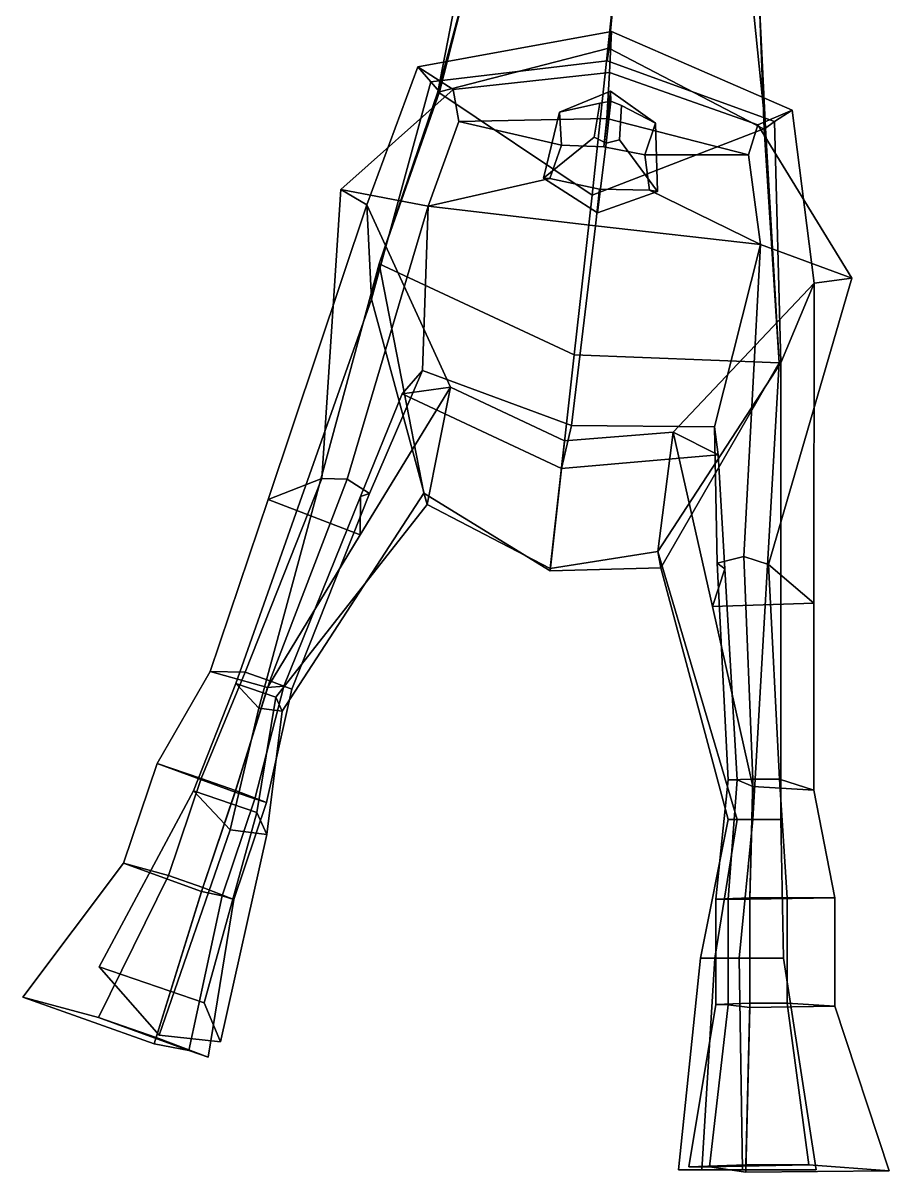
# Model space of a CAD drawing. Extents: x -141 to 84, y -151 to 338.
# Drawn here: x -140.5 to 84.3, y -151.2 to 147.2 of the extents above; entities that cross this region are included whole.
import ezdxf

# ---------------------------------------------------------------- set-up
doc = ezdxf.new("R2010")
doc.units = 0

msp = doc.modelspace()

# ---------------------------------------------------------------- linework, layer by layer
for points in [[(50.701736, 151.630035, 141.335022), (36.209862, 185.902344, 155.913345), (48.058353, 160.635818, 174.403595), (52.194252, 119.894493, 162.555252)], [(-32.807945, 129.349716, 162.554214), (-27.070101, 158.73877, 174.397324), (-26.975164, 177.062302, 155.903656), (-24.721491, 159.61853, 141.329819)], [(-48.029892, 84.676277, 141.467133), (-32.807945, 129.349716, 162.554214), (-24.721491, 159.61853, 141.329819), (-32.428596, 129.292084, 124.979858)], [(-32.807945, 129.349716, 162.554214), (7.211263, 102.45079, 195.649109), (12.278081, 149.380157, 196.525665), (-27.070101, 158.73877, 174.397324)], [(-32.428596, 129.292084, 124.979858), (-24.721491, 159.61853, 141.329819), (13.478637, 160.337509, 136.515076), (11.539234, 140.686096, 126.615433)], [(52.194252, 119.894493, 162.555252), (48.058353, 160.635818, 174.403595), (12.278081, 149.380157, 196.525665), (7.211263, 102.45079, 195.649109)], [(51.862442, 119.592804, 124.979858), (11.539234, 140.686096, 126.615433), (13.478637, 160.337509, 136.515076), (50.701736, 151.630035, 141.335022)], [(55.748409, 58.959198, 143.853561), (51.862442, 119.592804, 124.979858), (50.701736, 151.630035, 141.335022), (52.194252, 119.894493, 162.555252)], [(-38.007999, 135.833832, 9.849472), (-34.62672, 131.890518, 93.806351), (11.165533, 137.354996, 93.566185), (12.227659, 144.996323, 10.55153)], [(12.227659, 144.996323, 10.55153), (11.712507, 134.326096, -26.579363), (-28.812492, 129.941071, -26.975935), (-38.007999, 135.833832, 9.849472)], [(59.147102, 124.570847, 11.536929), (12.227659, 144.996323, 10.55153), (11.165533, 137.354996, 93.566185), (54.580128, 121.625557, 93.806351)], [(12.227659, 144.996323, 10.55153), (59.147102, 124.570847, 11.536929), (50.220219, 120.778961, -25.603241), (11.712507, 134.326096, -26.579363)], [(11.165533, 137.354996, 93.566185), (-34.62672, 131.890518, 93.806351), (-32.428596, 129.292084, 124.979858), (11.539234, 140.686096, 126.615433)], [(11.165533, 137.354996, 93.566185), (11.539234, 140.686096, 126.615433), (51.862442, 119.592804, 124.979858), (54.580128, 121.625557, 93.806351)], [(-38.007999, 135.833832, 9.849472), (-28.812492, 129.941071, -26.975935), (-58.026615, 103.909721, -26.354958), (-51.271164, 99.926079, 23.804461)], [(-51.271164, 99.926079, 23.804461), (-50.075237, 75.500824, 93.735474), (-34.62672, 131.890518, 93.806351), (-38.007999, 135.833832, 9.849472)], [(11.712507, 134.326096, -26.579363), (11.004375, 122.38755, -60.918129), (-27.378487, 121.640854, -50.972401), (-28.812492, 129.941071, -26.975935)], [(11.712507, 134.326096, -26.579363), (50.220219, 120.778961, -25.603241), (47.856522, 112.919014, -49.665665), (11.004375, 122.38755, -60.918129)], [(-50.075237, 75.500824, 93.735474), (-48.029892, 84.676277, 141.467133), (-32.428596, 129.292084, 124.979858), (-34.62672, 131.890518, 93.806351)], [(-58.026615, 103.909721, -26.354958), (-28.812492, 129.941071, -26.975935), (-27.378487, 121.640854, -50.972401), (-35.372501, 99.658012, -55.332287)], [(-48.029892, 84.676277, 141.467133), (2.595681, 60.965343, 184.746414), (7.211263, 102.45079, 195.649109), (-32.807945, 129.349716, 162.554214)], [(-1.201213, 124.055359, -73.292015), (-0.725773, 115.482735, -61.589668), (10.234879, 115.036751, -63.821796), (12.025392, 129.510345, -73.166161)], [(9.207623, 126.377411, -94.407166), (-1.201213, 124.055359, -73.292015), (12.025392, 129.510345, -73.166161), (12.119157, 126.8825, -94.377876)], [(23.704714, 121.168068, -72.859436), (12.025392, 129.510345, -73.166161), (10.234879, 115.036751, -63.821796), (20.925961, 112.972702, -61.213608)], [(14.843813, 125.72403, -94.309265), (12.119157, 126.8825, -94.377876), (12.025392, 129.510345, -73.166161), (23.704714, 121.168068, -72.859436)], [(7.747126, 117.561859, -94.356171), (-5.355198, 106.893288, -80.503311), (-1.201213, 124.055359, -73.292015), (9.207623, 126.377411, -94.407166)], [(10.896387, 115.967461, -94.305168), (7.747126, 117.561859, -94.356171), (9.207623, 126.377411, -94.407166), (12.119157, 126.8825, -94.377876)], [(10.896387, 115.967461, -94.305168), (12.119157, 126.8825, -94.377876), (14.843813, 125.72403, -94.309265), (14.317033, 116.800209, -94.242058)], [(14.317033, 116.800209, -94.242058), (14.843813, 125.72403, -94.309265), (23.704714, 121.168068, -72.859436), (24.219324, 103.464783, -79.989632)], [(-0.725773, 115.482735, -61.589668), (-27.378487, 121.640854, -50.972401), (11.004375, 122.38755, -60.918129), (10.234879, 115.036751, -63.821796)], [(-5.355198, 106.893288, -80.503311), (-3.733272, 106.806892, -66.872635), (-0.725773, 115.482735, -61.589668), (-1.201213, 124.055359, -73.292015)], [(20.925961, 112.972702, -61.213608), (10.234879, 115.036751, -63.821796), (11.004375, 122.38755, -60.918129), (47.856522, 112.919014, -49.665665)], [(59.147102, 124.570847, 11.536929), (64.905579, 79.640457, 26.038649), (74.651794, 80.928978, -23.815149), (50.220219, 120.778961, -25.603241)], [(64.905579, 79.640457, 26.038649), (59.147102, 124.570847, 11.536929), (54.580128, 121.625557, 93.806351), (56.201397, 58.915371, 94.75209)], [(-3.733272, 106.806892, -66.872635), (-35.372501, 99.658012, -55.332287), (-27.378487, 121.640854, -50.972401), (-0.725773, 115.482735, -61.589668)], [(55.748409, 58.959198, 143.853561), (52.194252, 119.894493, 162.555252), (7.211263, 102.45079, 195.649109), (2.595681, 60.965343, 184.746414)], [(24.219324, 103.464783, -79.989632), (23.704714, 121.168068, -72.859436), (20.925961, 112.972702, -61.213608), (22.128952, 103.808716, -66.423439)], [(74.651794, 80.928978, -23.815149), (50.942749, 89.651665, -53.833103), (47.856522, 112.919014, -49.665665), (50.220219, 120.778961, -25.603241)], [(56.201397, 58.915371, 94.75209), (54.580128, 121.625557, 93.806351), (51.862442, 119.592804, 124.979858), (55.748409, 58.959198, 143.853561)], [(10.896387, 115.967461, -94.305168), (8.637622, 97.88681, -81.427406), (-5.355198, 106.893288, -80.503311), (7.747126, 117.561859, -94.356171)], [(10.896387, 115.967461, -94.305168), (14.317033, 116.800209, -94.242058), (24.219324, 103.464783, -79.989632), (8.637622, 97.88681, -81.427406)], [(22.128952, 103.808716, -66.423439), (20.925961, 112.972702, -61.213608), (47.856522, 112.919014, -49.665665), (50.942749, 89.651665, -53.833103)], [(-3.733272, 106.806892, -66.872635), (9.124568, 104.059929, -70.278), (8.082571, 94.49131, -71.851784), (-35.372501, 99.658012, -55.332287)], [(8.637622, 97.88681, -81.427406), (9.124568, 104.059929, -70.278), (-3.733272, 106.806892, -66.872635), (-5.355198, 106.893288, -80.503311)], [(-51.271164, 99.926079, 23.804461), (-58.026615, 103.909721, -26.354958), (-62.969276, 28.920378, -53.63023), (-76.827332, 23.442812, 3.247898)], [(-35.372501, 99.658012, -55.332287), (-56.38549, 28.760839, -57.977711), (-62.969276, 28.920378, -53.63023), (-58.026615, 103.909721, -26.354958)], [(22.128952, 103.808716, -66.423439), (50.942749, 89.651665, -53.833103), (8.082571, 94.49131, -71.851784), (9.124568, 104.059929, -70.278)], [(8.637622, 97.88681, -81.427406), (24.219324, 103.464783, -79.989632), (22.128952, 103.808716, -66.423439), (9.124568, 104.059929, -70.278)], [(-51.271164, 99.926079, 23.804461), (-76.827332, 23.442812, 3.247898), (-52.948414, 14.221421, 7.990428), (-29.565619, 52.650436, 24.785187)], [(-35.372501, 99.658012, -55.332287), (-36.802204, 56.962914, -38.168861), (-50.58123, 24.982403, -54.350197), (-56.38549, 28.760839, -57.977711)], [(-29.565619, 52.650436, 24.785187), (-35.633442, 22.130507, 105.276939), (-50.075237, 75.500824, 93.735474), (-51.271164, 99.926079, 23.804461)], [(1.845931, 42.654228, -48.014858), (-36.802204, 56.962914, -38.168861), (-35.372501, 99.658012, -55.332287), (8.082571, 94.49131, -71.851784)], [(1.845931, 42.654228, -48.014858), (8.082571, 94.49131, -71.851784), (50.942749, 89.651665, -53.833103), (39.02346, 42.308704, -36.862129)], [(50.942749, 89.651665, -53.833103), (46.574596, 8.634435, -57.977711), (39.675312, 6.910646, -54.350197), (39.02346, 42.308704, -36.862129)], [(50.942749, 89.651665, -53.833103), (74.651794, 80.928978, -23.815149), (53.043114, 6.568526, -53.63023), (46.574596, 8.634435, -57.977711)], [(-79.271896, -30.768763, 150.864517), (-48.029892, 84.676277, 141.467133), (-50.075237, 75.500824, 93.735474), (-85.26429, -24.345995, 133.157684)], [(-73.22834, -31.517092, 145.244949), (-36.495815, 25.044334, 139.563721), (-48.029892, 84.676277, 141.467133), (-79.271896, -30.768763, 150.864517)], [(-3.695601, 4.886333, 143.853561), (2.595681, 60.965343, 184.746414), (-48.029892, 84.676277, 141.467133), (-36.495815, 25.044334, 139.563721)], [(64.905579, 79.640457, 26.038649), (64.746239, -3.445235, 3.247898), (53.043114, 6.568526, -53.63023), (74.651794, 80.928978, -23.815149)], [(28.296526, 40.964451, 24.785187), (64.905579, 79.640457, 26.038649), (56.201397, 58.915371, 94.75209), (24.29084, 9.957077, 95.694641)], [(64.905579, 79.640457, 26.038649), (28.296526, 40.964451, 24.785187), (38.442375, -4.374854, 7.990428), (64.746239, -3.445235, 3.247898)], [(-74.868965, -27.892424, 132.74971), (-85.26429, -24.345995, 133.157684), (-50.075237, 75.500824, 93.735474), (-35.633442, 22.130507, 105.276939)], [(-3.695601, 4.886333, 143.853561), (25.033115, 5.651291, 130.24382), (55.748409, 58.959198, 143.853561), (2.595681, 60.965343, 184.746414)], [(-50.58123, 24.982403, -54.350197), (-36.802204, 56.962914, -38.168861), (-42.086926, 50.867237, -24.169361), (-52.861675, 24.233967, -51.196159)], [(-0.707952, 31.517529, -23.961529), (-42.086926, 50.867237, -24.169361), (-36.802204, 56.962914, -38.168861), (1.845931, 42.654228, -48.014858)], [(44.896431, -59.653564, 113.698936), (24.29084, 9.957077, 95.694641), (56.201397, 58.915371, 94.75209), (56.201397, -59.653564, 113.274796)], [(42.564461, -59.653564, 126.877296), (48.902115, -59.653564, 132.249573), (55.748409, 58.959198, 143.853561), (25.033115, 5.651291, 130.24382)], [(48.902115, -59.653564, 132.249573), (56.201397, -59.653564, 113.274796), (56.201397, 58.915371, 94.75209), (55.748409, 58.959198, 143.853561)], [(-52.948414, 14.221421, 7.990428), (-52.861675, 24.233967, -51.196159), (-42.086926, 50.867237, -24.169361), (-29.565619, 52.650436, 24.785187)], [(-29.565619, 52.650436, 24.785187), (-42.086926, 50.867237, -24.169361), (-0.707952, 31.517529, -23.961529), (0.097748, 38.699345, 24.785187)], [(0.097748, 38.699345, 24.785187), (-3.622962, 5.533825, 95.929344), (-35.633442, 22.130507, 105.276939), (-29.565619, 52.650436, 24.785187)], [(-0.707952, 31.517529, -23.961529), (1.845931, 42.654228, -48.014858), (39.02346, 42.308704, -36.862129), (39.912216, 35.001945, -24.169361)], [(39.02346, 42.308704, -36.862129), (39.675312, 6.910646, -54.350197), (41.651455, 5.411852, -51.196159), (39.912216, 35.001945, -24.169361)], [(0.097748, 38.699345, 24.785187), (28.296526, 40.964451, 24.785187), (24.29084, 9.957077, 95.694641), (-3.622962, 5.533825, 95.929344)], [(28.296526, 40.964451, 24.785187), (0.097748, 38.699345, 24.785187), (-0.707952, 31.517529, -23.961529), (39.912216, 35.001945, -24.169361)], [(38.442375, -4.374854, 7.990428), (28.296526, 40.964451, 24.785187), (39.912216, 35.001945, -24.169361), (41.651455, 5.411852, -51.196159)], [(-62.969276, 28.920378, -53.63023), (-82.850746, -21.435644, -58.581585), (-91.894356, -21.19376, -9.323929), (-76.827332, 23.442812, 3.247898)], [(-76.464027, -23.64687, -58.581585), (-82.850746, -21.435644, -58.581585), (-62.969276, 28.920378, -53.63023), (-56.38549, 28.760839, -57.977711)], [(-56.38549, 28.760839, -57.977711), (-50.58123, 24.982403, -54.350197), (-70.685631, -25.79454, -58.581585), (-76.464027, -23.64687, -58.581585)], [(-72.82148, -25.063143, -58.581585), (-52.861675, 24.233967, -51.196159), (-52.948414, 14.221421, 7.990428), (-77.054634, -25.396534, -9.323929)], [(-74.868965, -27.892424, 132.74971), (-35.633442, 22.130507, 105.276939), (-36.495815, 25.044334, 139.563721), (-73.22834, -31.517092, 145.244949)], [(-70.685631, -25.79454, -58.581585), (-50.58123, 24.982403, -54.350197), (-52.861675, 24.233967, -51.196159), (-72.82148, -25.063143, -58.581585)], [(-3.622962, 5.533825, 95.929344), (-3.695601, 4.886333, 143.853561), (-36.495815, 25.044334, 139.563721), (-35.633442, 22.130507, 105.276939)], [(-76.827332, 23.442812, 3.247898), (-91.894356, -21.19376, -9.323929), (-77.054634, -25.396534, -9.323929), (-52.948414, 14.221421, 7.990428)], [(-3.622962, 5.533825, 95.929344), (24.29084, 9.957077, 95.694641), (25.033115, 5.651291, 130.24382), (-3.695601, 4.886333, 143.853561)], [(44.896431, -59.653564, 113.698936), (42.564461, -59.653564, 126.877296), (25.033115, 5.651291, 130.24382), (24.29084, 9.957077, 95.694641)], [(46.574596, 8.634435, -57.977711), (48.902115, -49.212528, -58.581585), (42.564461, -49.355824, -58.581585), (39.675312, 6.910646, -54.350197)], [(42.564461, -49.355824, -58.581585), (44.886486, -49.363701, -58.581585), (41.651455, 5.411852, -51.196159), (39.675312, 6.910646, -54.350197)], [(48.902115, -49.212528, -58.581585), (46.574596, 8.634435, -57.977711), (53.043114, 6.568526, -53.63023), (55.853481, -49.212528, -58.581585)], [(53.043114, 6.568526, -53.63023), (64.746239, -3.445235, 3.247898), (64.746239, -52.028152, -9.323929), (55.853481, -49.212528, -58.581585)], [(44.886486, -49.363701, -58.581585), (48.902115, -51.116879, -9.323929), (38.442375, -4.374854, 7.990428), (41.651455, 5.411852, -51.196159)], [(64.746239, -3.445235, 3.247898), (38.442375, -4.374854, 7.990428), (48.902115, -51.116879, -9.323929), (64.746239, -52.028152, -9.323929)], [(-105.650932, -45.157825, -38.459049), (-91.894356, -21.19376, -9.323929), (-82.850746, -21.435644, -58.581585), (-94.234024, -49.059422, -71.122566)], [(-85.451851, -52.530842, -38.459049), (-77.054634, -25.396534, -9.323929), (-91.894356, -21.19376, -9.323929), (-105.650932, -45.157825, -38.459049)], [(-94.234024, -49.059422, -71.122566), (-82.850746, -21.435644, -58.581585), (-76.464027, -23.64687, -58.581585), (-85.32164, -52.145092, -72.305008)], [(-77.305855, -55.283463, -71.953468), (-85.32164, -52.145092, -72.305008), (-76.464027, -23.64687, -58.581585), (-70.685631, -25.79454, -58.581585)], [(-79.810585, -57.816547, 108.996613), (-96.235199, -52.213196, 109.641205), (-85.26429, -24.345995, 133.157684), (-74.868965, -27.892424, 132.74971)], [(-86.767212, -62.361164, 137.618011), (-79.271896, -30.768763, 150.864517), (-85.26429, -24.345995, 133.157684), (-96.235199, -52.213196, 109.641205)], [(-85.451851, -52.530842, -38.459049), (-80.28894, -54.270565, -71.09481), (-72.82148, -25.063143, -58.581585), (-77.054634, -25.396534, -9.323929)], [(-80.28894, -54.270565, -71.09481), (-77.305855, -55.283463, -71.953468), (-70.685631, -25.79454, -58.581585), (-72.82148, -25.063143, -58.581585)], [(-77.218391, -63.543514, 128.73909), (-79.810585, -57.816547, 108.996613), (-74.868965, -27.892424, 132.74971), (-73.22834, -31.517092, 145.244949)], [(-86.767212, -62.361164, 137.618011), (-77.218391, -63.543514, 128.73909), (-73.22834, -31.517092, 145.244949), (-79.271896, -30.768763, 150.864517)], [(-114.37693, -71.008865, -17.622667), (-105.650932, -45.157825, -38.459049), (-94.234024, -49.059422, -71.122566), (-102.725403, -74.215401, -48.058289)], [(-94.177841, -78.381889, -17.622667), (-85.451851, -52.530842, -38.459049), (-105.650932, -45.157825, -38.459049), (-114.37693, -71.008865, -17.622667)], [(-102.725403, -74.215401, -48.058289), (-94.234024, -49.059422, -71.122566), (-85.32164, -52.145092, -72.305008), (-93.813019, -77.301086, -48.206097)], [(39.315678, -80.327072, -71.953468), (42.564461, -49.355824, -58.581585), (48.902115, -49.212528, -58.581585), (48.159588, -79.973221, -72.305008)], [(42.555946, -80.346489, -71.09481), (44.886486, -49.363701, -58.581585), (42.564461, -49.355824, -58.581585), (39.315678, -80.327072, -71.953468)], [(48.159588, -80.393074, -38.459049), (48.902115, -51.116879, -9.323929), (44.886486, -49.363701, -58.581585), (42.555946, -80.346489, -71.09481)], [(57.859913, -79.973221, -71.122566), (48.159588, -79.973221, -72.305008), (48.902115, -49.212528, -58.581585), (55.853481, -49.212528, -58.581585)], [(70.269363, -80.023132, -38.459049), (57.859913, -79.973221, -71.122566), (55.853481, -49.212528, -58.581585), (64.746239, -52.028152, -9.323929)], [(-93.442093, -107.286049, 97.235001), (-120.703598, -97.965218, 98.221306), (-96.235199, -52.213196, 109.641205), (-79.810585, -57.816547, 108.996613)], [(-105.136711, -115.672173, 148.407928), (-86.767212, -62.361164, 137.618011), (-96.235199, -52.213196, 109.641205), (-120.703598, -97.965218, 98.221306)], [(-94.177841, -78.381889, -17.622667), (-88.792946, -79.463974, -48.054817), (-80.28894, -54.270565, -71.09481), (-85.451851, -52.530842, -38.459049)], [(-85.809204, -80.474907, -48.162155), (-93.813019, -77.301086, -48.206097), (-85.32164, -52.145092, -72.305008), (-77.305855, -55.283463, -71.953468)], [(48.159588, -80.393074, -38.459049), (70.269363, -80.023132, -38.459049), (64.746239, -52.028152, -9.323929), (48.902115, -51.116879, -9.323929)], [(-88.792946, -79.463974, -48.054817), (-85.809204, -80.474907, -48.162155), (-77.305855, -55.283463, -71.953468), (-80.28894, -54.270565, -71.09481)], [(-89.243202, -117.391006, 132.608566), (-93.442093, -107.286049, 97.235001), (-79.810585, -57.816547, 108.996613), (-77.218391, -63.543514, 128.73909)], [(35.381874, -95.686829, 117.99675), (42.564461, -59.653564, 126.877296), (44.896431, -59.653564, 113.698936), (39.066383, -95.686829, 97.174957)], [(45.395363, -95.686829, 126.48494), (48.902115, -59.653564, 132.249573), (42.564461, -59.653564, 126.877296), (35.381874, -95.686829, 117.99675)], [(39.066383, -95.686829, 97.174957), (44.896431, -59.653564, 113.698936), (56.201397, -59.653564, 113.274796), (56.928234, -95.686829, 96.504807)], [(45.395363, -95.686829, 126.48494), (56.928234, -95.686829, 96.504807), (56.201397, -59.653564, 113.274796), (48.902115, -59.653564, 132.249573)], [(-105.136711, -115.672173, 148.407928), (-89.243202, -117.391006, 132.608566), (-77.218391, -63.543514, 128.73909), (-86.767212, -62.361164, 137.618011)], [(-140.504028, -105.789574, 25.420715), (-114.37693, -71.008865, -17.622667), (-102.725403, -74.215401, -48.058289), (-120.890244, -111.060402, -43.863625)], [(-106.483589, -117.921577, 25.420715), (-94.177841, -78.381889, -17.622667), (-114.37693, -71.008865, -17.622667), (-140.504028, -105.789574, 25.420715)], [(-120.890244, -111.060402, -43.863625), (-102.725403, -74.215401, -48.058289), (-93.813019, -77.301086, -48.206097), (-105.91745, -116.244339, -44.583561)], [(-92.410469, -121.396957, -44.369526), (-105.91745, -116.244339, -44.583561), (-93.813019, -77.301086, -48.206097), (-85.809204, -80.474907, -48.162155)], [(-106.483589, -117.921577, 25.420715), (-97.419861, -119.688766, -43.846729), (-88.792946, -79.463974, -48.054817), (-94.177841, -78.381889, -17.622667)], [(-97.419861, -119.688766, -43.846729), (-92.410469, -121.396957, -44.369526), (-85.809204, -80.474907, -48.162155), (-88.792946, -79.463974, -48.054817)], [(39.315678, -107.745712, -48.162155), (39.315678, -80.327072, -71.953468), (48.159588, -79.973221, -72.305008), (48.159588, -107.353264, -48.206097)], [(42.555946, -107.767265, -48.054817), (42.555946, -80.346489, -71.09481), (39.315678, -80.327072, -71.953468), (39.315678, -107.745712, -48.162155)], [(48.159588, -108.529617, -17.622667), (48.159588, -80.393074, -38.459049), (42.555946, -80.346489, -71.09481), (42.555946, -107.767265, -48.054817)], [(57.859913, -107.353264, -48.058289), (48.159588, -107.353264, -48.206097), (48.159588, -79.973221, -72.305008), (57.859913, -79.973221, -71.122566)], [(48.159588, -108.529617, -17.622667), (70.269363, -108.159683, -17.622667), (70.269363, -80.023132, -38.459049), (48.159588, -80.393074, -38.459049)], [(70.269363, -108.159683, -17.622667), (57.859913, -107.353264, -48.058289), (57.859913, -79.973221, -71.122566), (70.269363, -80.023132, -38.459049)], [(-120.703598, -97.965218, 98.221306), (-93.442093, -107.286049, 97.235001), (-89.243202, -117.391006, 132.608566), (-105.136711, -115.672173, 148.407928)], [(29.630575, -150.641052, 134.285873), (35.381874, -95.686829, 117.99675), (39.066383, -95.686829, 97.174957), (35.746864, -150.641052, 97.014877)], [(46.252968, -150.641052, 149.479736), (45.395363, -95.686829, 126.48494), (35.381874, -95.686829, 117.99675), (29.630575, -150.641052, 134.285873)], [(35.746864, -150.641052, 97.014877), (39.066383, -95.686829, 97.174957), (56.928234, -95.686829, 96.504807), (65.39753, -150.641052, 95.8153)], [(46.252968, -150.641052, 149.479736), (65.39753, -150.641052, 95.8153), (56.928234, -95.686829, 96.504807), (45.395363, -95.686829, 126.48494)], [(-140.504028, -105.789574, 25.420715), (-120.890244, -111.060402, -43.863625), (-97.419861, -119.688766, -43.846729), (-106.483589, -117.921577, 25.420715)], [(32.287495, -149.852402, -44.369526), (39.315678, -107.745712, -48.162155), (48.159588, -107.353264, -48.206097), (47.145271, -149.388351, -44.583561)], [(63.441822, -149.388351, -43.863625), (47.145271, -149.388351, -44.583561), (48.159588, -107.353264, -48.206097), (57.859913, -107.353264, -48.058289)], [(84.289703, -150.869553, 25.420715), (63.441822, -149.388351, -43.863625), (57.859913, -107.353264, -48.058289), (70.269363, -108.159683, -17.622667)], [(37.731155, -149.877899, -43.846729), (42.555946, -107.767265, -48.054817), (39.315678, -107.745712, -48.162155), (32.287495, -149.852402, -44.369526)], [(47.145271, -151.213867, 25.420715), (48.159588, -108.529617, -17.622667), (42.555946, -107.767265, -48.054817), (37.731155, -149.877899, -43.846729)], [(47.145271, -151.213867, 25.420715), (84.289703, -150.869553, 25.420715), (70.269363, -108.159683, -17.622667), (48.159588, -108.529617, -17.622667)], [(-120.890244, -111.060402, -43.863625), (-105.91745, -116.244339, -44.583561), (-92.410469, -121.396957, -44.369526), (-97.419861, -119.688766, -43.846729)], [(65.39753, -150.641052, 95.8153), (46.252968, -150.641052, 149.479736), (29.630575, -150.641052, 134.285873), (35.746864, -150.641052, 97.014877)], [(63.441822, -149.388351, -43.863625), (37.731155, -149.877899, -43.846729), (32.287495, -149.852402, -44.369526), (47.145271, -149.388351, -44.583561)], [(84.289703, -150.869553, 25.420715), (47.145271, -151.213867, 25.420715), (37.731155, -149.877899, -43.846729), (63.441822, -149.388351, -43.863625)]]:
    msp.add_3dface(points)

doc.saveas('drawing.dxf')
